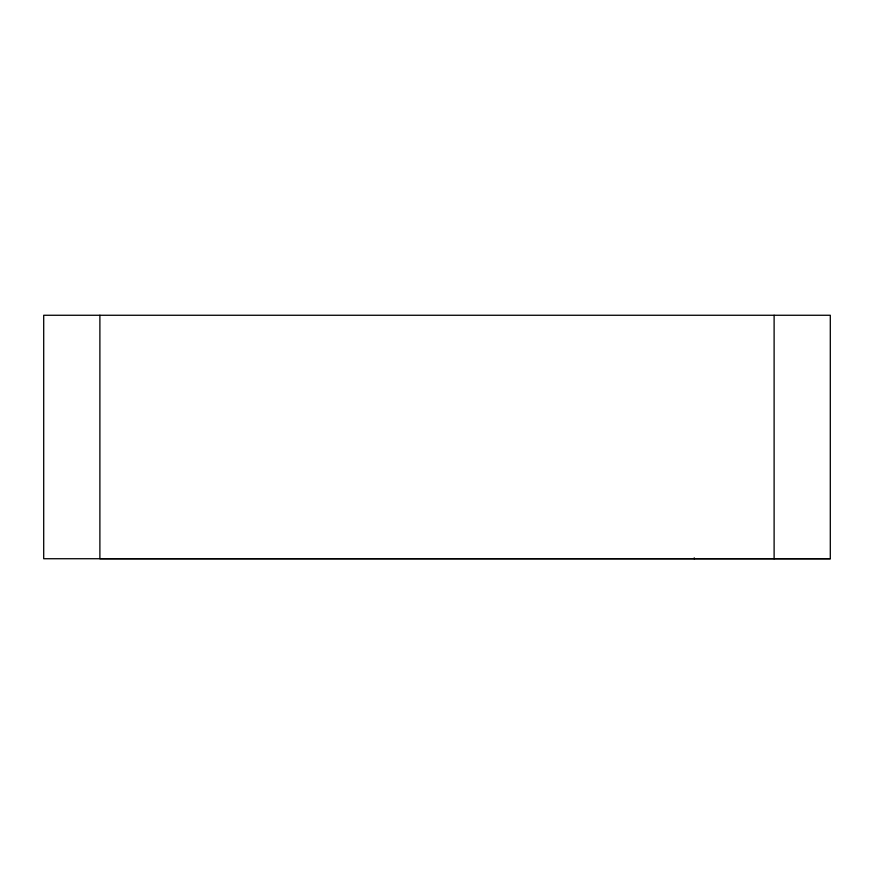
<?xml version="1.0" encoding="UTF-8"?>
<svg xmlns="http://www.w3.org/2000/svg" width="874" height="874" viewBox="0 0 874 874"><rect width="100%" height="100%" fill="white"/><g stroke="black" fill="none" stroke-linecap="round" stroke-linejoin="round"><path stroke-width="1.31" d="M830.3 558.726L43.7 558.737L43.7 315.263L830.3 315.263L830.3 558.726L99.887 558.726L99.887 315.263M774.113 315.263L774.113 558.726M694.24 557.841L694.24 558.737"/></g></svg>
